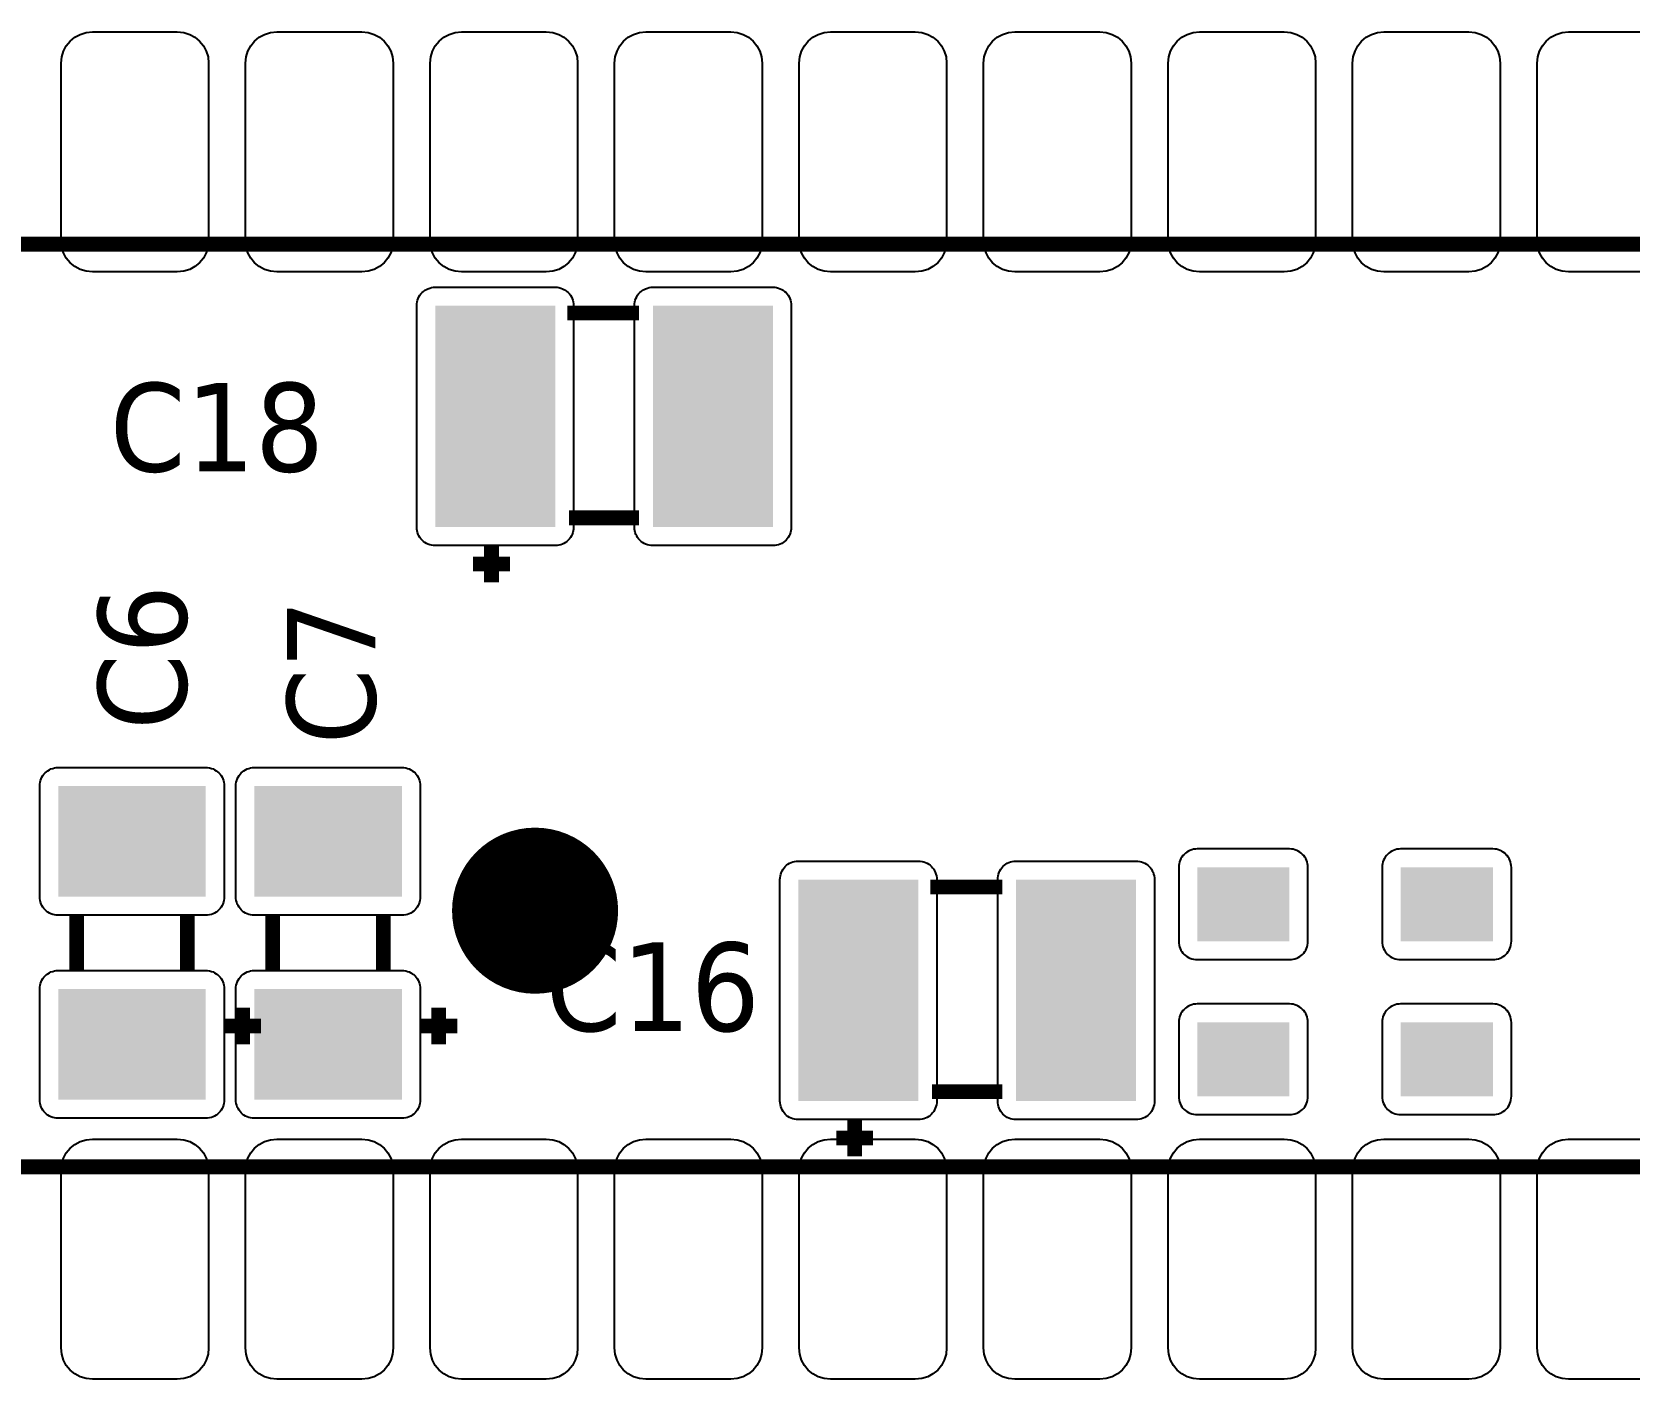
# Model space of a CAD drawing. Header units: millimetres. Extents: x 123.5 to 144.3, y 105.4 to 121.6.
# Drawn here: x 127.799 to 129.357, y 113.78 to 115.094 of the extents above; entities that cross this region are included whole.
import ezdxf

# ---------------------------------------------------------------- set-up
doc = ezdxf.new("R2010")
doc.units = ezdxf.units.MM
doc.layers.add('DESC', color=250, linetype='Continuous')
doc.styles.get("Standard").update_dxf_attribs({"font": 'tahoma.ttf'})

# ---------------------------------------------------------------- blocks, each defined once
blk = doc.blocks.new('RPAD')
blk.add_trace([(-0.5, -0.5), (-0.5, 0.5), (0.5, -0.5), (0.5, 0.5)])
blk = doc.blocks.new('EPAD')
at = {"const_width": 0.5}
blk.add_lwpolyline([(-0.25, 0, 1), (0.25, 0, 1)], format="xyb", close=True, dxfattribs=at)
blk = doc.blocks.new('DIELEC-AUT006')
for points in [[(147.8097, 114.2917), (147.7407, 114.2917), (147.7355, 114.2922), (147.7307, 114.2936), (147.7264, 114.296), (147.7226, 114.299), (147.7195, 114.3028), (147.7172, 114.3071), (147.7158, 114.312), (147.7152, 114.3172), (147.7152, 114.4612), (147.7158, 114.4664), (147.7172, 114.4712), (147.7195, 114.4755), (147.7226, 114.4793), (147.7264, 114.4824), (147.7307, 114.4847), (147.7355, 114.4862), (147.7407, 114.4867), (147.8097, 114.4867), (147.815, 114.4862), (147.8198, 114.4847), (147.8241, 114.4824), (147.8279, 114.4793), (147.831, 114.4755), (147.8333, 114.4712), (147.8347, 114.4664), (147.8352, 114.4612), (147.8352, 114.3172), (147.8347, 114.312), (147.8333, 114.3071), (147.831, 114.3028), (147.8279, 114.299), (147.8241, 114.296), (147.8198, 114.2936), (147.815, 114.2922), (147.8097, 114.2917)], [(147.9597, 114.2917), (147.8907, 114.2917), (147.8855, 114.2922), (147.8807, 114.2936), (147.8764, 114.296), (147.8726, 114.299), (147.8695, 114.3028), (147.8672, 114.3071), (147.8658, 114.312), (147.8652, 114.3172), (147.8652, 114.4612), (147.8658, 114.4664), (147.8672, 114.4712), (147.8695, 114.4755), (147.8726, 114.4793), (147.8764, 114.4824), (147.8807, 114.4847), (147.8855, 114.4862), (147.8907, 114.4867), (147.9597, 114.4867), (147.965, 114.4862), (147.9698, 114.4847), (147.9741, 114.4824), (147.9779, 114.4793), (147.981, 114.4755), (147.9833, 114.4712), (147.9847, 114.4664), (147.9852, 114.4612), (147.9852, 114.3172), (147.9847, 114.312), (147.9833, 114.3071), (147.981, 114.3028), (147.9779, 114.299), (147.9741, 114.296), (147.9698, 114.2936), (147.965, 114.2922), (147.9597, 114.2917)], [(148.1097, 114.2917), (148.0407, 114.2917), (148.0355, 114.2922), (148.0307, 114.2936), (148.0264, 114.296), (148.0226, 114.299), (148.0195, 114.3028), (148.0172, 114.3071), (148.0158, 114.312), (148.0152, 114.3172), (148.0152, 114.4612), (148.0158, 114.4664), (148.0172, 114.4712), (148.0195, 114.4755), (148.0226, 114.4793), (148.0264, 114.4824), (148.0307, 114.4847), (148.0355, 114.4862), (148.0407, 114.4867), (148.1097, 114.4867), (148.115, 114.4862), (148.1198, 114.4847), (148.1241, 114.4824), (148.1279, 114.4793), (148.131, 114.4755), (148.1333, 114.4712), (148.1347, 114.4664), (148.1352, 114.4612), (148.1352, 114.3172), (148.1347, 114.312), (148.1333, 114.3071), (148.131, 114.3028), (148.1279, 114.299), (148.1241, 114.296), (148.1198, 114.2936), (148.115, 114.2922), (148.1097, 114.2917)], [(148.2597, 114.2917), (148.1907, 114.2917), (148.1855, 114.2922), (148.1807, 114.2936), (148.1764, 114.296), (148.1726, 114.299), (148.1695, 114.3028), (148.1672, 114.3071), (148.1658, 114.312), (148.1652, 114.3172), (148.1652, 114.4612), (148.1658, 114.4664), (148.1672, 114.4712), (148.1695, 114.4755), (148.1726, 114.4793), (148.1764, 114.4824), (148.1807, 114.4847), (148.1855, 114.4862), (148.1907, 114.4867), (148.2597, 114.4867), (148.265, 114.4862), (148.2698, 114.4847), (148.2741, 114.4824), (148.2779, 114.4793), (148.281, 114.4755), (148.2833, 114.4712), (148.2847, 114.4664), (148.2852, 114.4612), (148.2852, 114.3172), (148.2847, 114.312), (148.2833, 114.3071), (148.281, 114.3028), (148.2779, 114.299), (148.2741, 114.296), (148.2698, 114.2936), (148.265, 114.2922), (148.2597, 114.2917)], [(148.4097, 114.2917), (148.3407, 114.2917), (148.3355, 114.2922), (148.3307, 114.2936), (148.3264, 114.296), (148.3226, 114.299), (148.3195, 114.3028), (148.3172, 114.3071), (148.3158, 114.312), (148.3152, 114.3172), (148.3152, 114.4612), (148.3158, 114.4664), (148.3172, 114.4712), (148.3195, 114.4755), (148.3226, 114.4793), (148.3264, 114.4824), (148.3307, 114.4847), (148.3355, 114.4862), (148.3407, 114.4867), (148.4097, 114.4867), (148.415, 114.4862), (148.4198, 114.4847), (148.4241, 114.4824), (148.4279, 114.4793), (148.431, 114.4755), (148.4333, 114.4712), (148.4347, 114.4664), (148.4352, 114.4612), (148.4352, 114.3172), (148.4347, 114.312), (148.4333, 114.3071), (148.431, 114.3028), (148.4279, 114.299), (148.4241, 114.296), (148.4198, 114.2936), (148.415, 114.2922), (148.4097, 114.2917)], [(148.5597, 114.2917), (148.4907, 114.2917), (148.4855, 114.2922), (148.4807, 114.2936), (148.4764, 114.296), (148.4726, 114.299), (148.4695, 114.3028), (148.4672, 114.3071), (148.4658, 114.312), (148.4652, 114.3172), (148.4652, 114.4612), (148.4658, 114.4664), (148.4672, 114.4712), (148.4695, 114.4755), (148.4726, 114.4793), (148.4764, 114.4824), (148.4807, 114.4847), (148.4855, 114.4862), (148.4907, 114.4867), (148.5597, 114.4867), (148.565, 114.4862), (148.5698, 114.4847), (148.5741, 114.4824), (148.5779, 114.4793), (148.581, 114.4755), (148.5833, 114.4712), (148.5847, 114.4664), (148.5852, 114.4612), (148.5852, 114.3172), (148.5847, 114.312), (148.5833, 114.3071), (148.581, 114.3028), (148.5779, 114.299), (148.5741, 114.296), (148.5698, 114.2936), (148.565, 114.2922), (148.5597, 114.2917)], [(148.7097, 114.2917), (148.6407, 114.2917), (148.6355, 114.2922), (148.6307, 114.2936), (148.6264, 114.296), (148.6226, 114.299), (148.6195, 114.3028), (148.6172, 114.3071), (148.6158, 114.312), (148.6152, 114.3172), (148.6152, 114.4612), (148.6158, 114.4664), (148.6172, 114.4712), (148.6195, 114.4755), (148.6226, 114.4793), (148.6264, 114.4824), (148.6307, 114.4847), (148.6355, 114.4862), (148.6407, 114.4867), (148.7097, 114.4867), (148.715, 114.4862), (148.7198, 114.4847), (148.7241, 114.4824), (148.7279, 114.4793), (148.731, 114.4755), (148.7333, 114.4712), (148.7347, 114.4664), (148.7352, 114.4612), (148.7352, 114.3172), (148.7347, 114.312), (148.7333, 114.3071), (148.731, 114.3028), (148.7279, 114.299), (148.7241, 114.296), (148.7198, 114.2936), (148.715, 114.2922), (148.7097, 114.2917)], [(148.8597, 114.2917), (148.7907, 114.2917), (148.7855, 114.2922), (148.7807, 114.2936), (148.7764, 114.296), (148.7726, 114.299), (148.7695, 114.3028), (148.7672, 114.3071), (148.7658, 114.312), (148.7652, 114.3172), (148.7652, 114.4612), (148.7658, 114.4664), (148.7672, 114.4712), (148.7695, 114.4755), (148.7726, 114.4793), (148.7764, 114.4824), (148.7807, 114.4847), (148.7855, 114.4862), (148.7907, 114.4867), (148.8597, 114.4867), (148.865, 114.4862), (148.8698, 114.4847), (148.8741, 114.4824), (148.8779, 114.4793), (148.881, 114.4755), (148.8833, 114.4712), (148.8847, 114.4664), (148.8852, 114.4612), (148.8852, 114.3172), (148.8847, 114.312), (148.8833, 114.3071), (148.881, 114.3028), (148.8779, 114.299), (148.8741, 114.296), (148.8698, 114.2936), (148.865, 114.2922), (148.8597, 114.2917)], [(148.1169, 114.0692), (148.0194, 114.0692), (148.0179, 114.0693), (148.0163, 114.0695), (148.0149, 114.0699), (148.0135, 114.0704), (148.0122, 114.071), (148.011, 114.0717), (148.0098, 114.0726), (148.0087, 114.0735), (148.0078, 114.0746), (148.0069, 114.0758), (148.0062, 114.077), (148.0056, 114.0783), (148.0051, 114.0797), (148.0047, 114.0811), (148.0045, 114.0826), (148.0044, 114.0842), (148.0044, 114.2642), (148.0045, 114.2658), (148.0047, 114.2673), (148.0051, 114.2687), (148.0056, 114.2701), (148.0062, 114.2714), (148.0069, 114.2727), (148.0078, 114.2738), (148.0087, 114.2749), (148.0098, 114.2758), (148.011, 114.2767), (148.0122, 114.2774), (148.0135, 114.278), (148.0149, 114.2785), (148.0163, 114.2789), (148.0179, 114.2791), (148.0194, 114.2792), (148.1169, 114.2792), (148.1185, 114.2791), (148.12, 114.2789), (148.1214, 114.2785), (148.1228, 114.278), (148.1241, 114.2774), (148.1254, 114.2767), (148.1265, 114.2758), (148.1276, 114.2749), (148.1285, 114.2738), (148.1294, 114.2727), (148.1301, 114.2714), (148.1308, 114.2701), (148.1312, 114.2687), (148.1316, 114.2673), (148.1318, 114.2658), (148.1319, 114.2642), (148.1319, 114.0842), (148.1318, 114.0826), (148.1316, 114.0811), (148.1312, 114.0797), (148.1308, 114.0783), (148.1301, 114.077), (148.1294, 114.0758), (148.1285, 114.0746), (148.1276, 114.0735), (148.1265, 114.0726), (148.1254, 114.0717), (148.1241, 114.071), (148.1228, 114.0704), (148.1214, 114.0699), (148.12, 114.0695), (148.1185, 114.0693), (148.1169, 114.0692)], [(148.2939, 114.0692), (148.1964, 114.0692), (148.1949, 114.0693), (148.1933, 114.0695), (148.1919, 114.0699), (148.1905, 114.0704), (148.1892, 114.071), (148.188, 114.0717), (148.1868, 114.0726), (148.1857, 114.0735), (148.1848, 114.0746), (148.1839, 114.0758), (148.1832, 114.077), (148.1826, 114.0783), (148.1821, 114.0797), (148.1817, 114.0811), (148.1815, 114.0826), (148.1814, 114.0842), (148.1814, 114.2642), (148.1815, 114.2658), (148.1817, 114.2673), (148.1821, 114.2687), (148.1826, 114.2701), (148.1832, 114.2714), (148.1839, 114.2727), (148.1848, 114.2738), (148.1857, 114.2749), (148.1868, 114.2758), (148.188, 114.2767), (148.1892, 114.2774), (148.1905, 114.278), (148.1919, 114.2785), (148.1933, 114.2789), (148.1949, 114.2791), (148.1964, 114.2792), (148.2939, 114.2792), (148.2955, 114.2791), (148.297, 114.2789), (148.2984, 114.2785), (148.2998, 114.278), (148.3011, 114.2774), (148.3024, 114.2767), (148.3035, 114.2758), (148.3046, 114.2749), (148.3055, 114.2738), (148.3064, 114.2727), (148.3071, 114.2714), (148.3078, 114.2701), (148.3082, 114.2687), (148.3086, 114.2673), (148.3088, 114.2658), (148.3089, 114.2642), (148.3089, 114.0842), (148.3088, 114.0826), (148.3086, 114.0811), (148.3082, 114.0797), (148.3078, 114.0783), (148.3071, 114.077), (148.3064, 114.0758), (148.3055, 114.0746), (148.3046, 114.0735), (148.3035, 114.0726), (148.3024, 114.0717), (148.3011, 114.071), (148.2998, 114.0704), (148.2984, 114.0699), (148.297, 114.0695), (148.2955, 114.0693), (148.2939, 114.0692)], [(147.8479, 113.8737), (147.8479, 113.7837), (147.8478, 113.7822), (147.8476, 113.7807), (147.8472, 113.7792), (147.8467, 113.7778), (147.8461, 113.7765), (147.8454, 113.7753), (147.8445, 113.7741), (147.8435, 113.7731), (147.8425, 113.7721), (147.8413, 113.7713), (147.8401, 113.7705), (147.8388, 113.7699), (147.8374, 113.7694), (147.836, 113.769), (147.8344, 113.7688), (147.8329, 113.7687), (147.7129, 113.7687), (147.7113, 113.7688), (147.7098, 113.769), (147.7084, 113.7694), (147.707, 113.7699), (147.7057, 113.7705), (147.7044, 113.7713), (147.7033, 113.7721), (147.7022, 113.7731), (147.7013, 113.7741), (147.7004, 113.7753), (147.6997, 113.7765), (147.699, 113.7778), (147.6985, 113.7792), (147.6982, 113.7807), (147.698, 113.7822), (147.6979, 113.7837), (147.6979, 113.8737), (147.698, 113.8753), (147.6982, 113.8768), (147.6985, 113.8782), (147.699, 113.8796), (147.6997, 113.881), (147.7004, 113.8822), (147.7013, 113.8833), (147.7022, 113.8844), (147.7033, 113.8854), (147.7044, 113.8862), (147.7057, 113.887), (147.707, 113.8876), (147.7084, 113.8881), (147.7098, 113.8884), (147.7113, 113.8887), (147.7129, 113.8887), (147.8329, 113.8887), (147.8344, 113.8887), (147.836, 113.8884), (147.8374, 113.8881), (147.8388, 113.8876), (147.8401, 113.887), (147.8413, 113.8862), (147.8425, 113.8854), (147.8435, 113.8844), (147.8445, 113.8833), (147.8454, 113.8822), (147.8461, 113.881), (147.8467, 113.8796), (147.8472, 113.8782), (147.8476, 113.8768), (147.8478, 113.8753), (147.8479, 113.8737)], [(148.0073, 113.8737), (148.0073, 113.7837), (148.0073, 113.7822), (148.007, 113.7807), (148.0067, 113.7792), (148.0062, 113.7778), (148.0056, 113.7765), (148.0048, 113.7753), (148.004, 113.7741), (148.003, 113.7731), (148.0019, 113.7721), (148.0008, 113.7713), (147.9996, 113.7705), (147.9982, 113.7699), (147.9969, 113.7694), (147.9954, 113.769), (147.9939, 113.7688), (147.9923, 113.7687), (147.8723, 113.7687), (147.8708, 113.7688), (147.8693, 113.769), (147.8678, 113.7694), (147.8664, 113.7699), (147.8651, 113.7705), (147.8639, 113.7713), (147.8627, 113.7721), (147.8617, 113.7731), (147.8607, 113.7741), (147.8599, 113.7753), (147.8591, 113.7765), (147.8585, 113.7778), (147.858, 113.7792), (147.8576, 113.7807), (147.8574, 113.7822), (147.8573, 113.7837), (147.8573, 113.8737), (147.8574, 113.8753), (147.8576, 113.8768), (147.858, 113.8782), (147.8585, 113.8796), (147.8591, 113.881), (147.8599, 113.8822), (147.8607, 113.8833), (147.8617, 113.8844), (147.8627, 113.8854), (147.8639, 113.8862), (147.8651, 113.887), (147.8664, 113.8876), (147.8678, 113.8881), (147.8693, 113.8884), (147.8708, 113.8887), (147.8723, 113.8887), (147.9923, 113.8887), (147.9939, 113.8887), (147.9954, 113.8884), (147.9969, 113.8881), (147.9982, 113.8876), (147.9996, 113.887), (148.0008, 113.8862), (148.0019, 113.8854), (148.003, 113.8844), (148.004, 113.8833), (148.0048, 113.8822), (148.0056, 113.881), (148.0062, 113.8796), (148.0067, 113.8782), (148.007, 113.8768), (148.0073, 113.8753), (148.0073, 113.8737)], [(148.7289, 113.7476), (148.7289, 113.8076), (148.7289, 113.8091), (148.7286, 113.8106), (148.7283, 113.8121), (148.7278, 113.8135), (148.7272, 113.8148), (148.7264, 113.816), (148.7256, 113.8172), (148.7246, 113.8182), (148.7235, 113.8192), (148.7224, 113.82), (148.7211, 113.8208), (148.7198, 113.8214), (148.7184, 113.8219), (148.717, 113.8223), (148.7155, 113.8225), (148.7139, 113.8226), (148.6389, 113.8226), (148.6374, 113.8225), (148.6359, 113.8223), (148.6344, 113.8219), (148.633, 113.8214), (148.6317, 113.8208), (148.6305, 113.82), (148.6293, 113.8192), (148.6283, 113.8182), (148.6273, 113.8172), (148.6265, 113.816), (148.6257, 113.8148), (148.6251, 113.8135), (148.6246, 113.8121), (148.6242, 113.8106), (148.624, 113.8091), (148.6239, 113.8076), (148.6239, 113.7476), (148.624, 113.746), (148.6242, 113.7445), (148.6246, 113.743), (148.6251, 113.7417), (148.6257, 113.7403), (148.6265, 113.7391), (148.6273, 113.738), (148.6283, 113.7369), (148.6293, 113.7359), (148.6305, 113.7351), (148.6317, 113.7343), (148.633, 113.7337), (148.6344, 113.7332), (148.6359, 113.7329), (148.6374, 113.7326), (148.6389, 113.7326), (148.7139, 113.7326), (148.7155, 113.7326), (148.717, 113.7329), (148.7184, 113.7332), (148.7198, 113.7337), (148.7211, 113.7343), (148.7224, 113.7351), (148.7235, 113.7359), (148.7246, 113.7369), (148.7256, 113.738), (148.7264, 113.7391), (148.7272, 113.7403), (148.7278, 113.7417), (148.7283, 113.743), (148.7286, 113.7445), (148.7289, 113.746), (148.7289, 113.7476)], [(148.8943, 113.7476), (148.8943, 113.8076), (148.8942, 113.8091), (148.894, 113.8106), (148.8936, 113.8121), (148.8931, 113.8135), (148.8925, 113.8148), (148.8918, 113.816), (148.8909, 113.8172), (148.8899, 113.8182), (148.8889, 113.8192), (148.8877, 113.82), (148.8865, 113.8208), (148.8852, 113.8214), (148.8838, 113.8219), (148.8823, 113.8223), (148.8808, 113.8225), (148.8793, 113.8226), (148.8043, 113.8226), (148.8027, 113.8225), (148.8012, 113.8223), (148.7998, 113.8219), (148.7984, 113.8214), (148.7971, 113.8208), (148.7958, 113.82), (148.7947, 113.8192), (148.7936, 113.8182), (148.7927, 113.8172), (148.7918, 113.816), (148.7911, 113.8148), (148.7904, 113.8135), (148.7899, 113.8121), (148.7896, 113.8106), (148.7894, 113.8091), (148.7893, 113.8076), (148.7893, 113.7476), (148.7894, 113.746), (148.7896, 113.7445), (148.7899, 113.743), (148.7904, 113.7417), (148.7911, 113.7403), (148.7918, 113.7391), (148.7927, 113.738), (148.7936, 113.7369), (148.7947, 113.7359), (148.7958, 113.7351), (148.7971, 113.7343), (148.7984, 113.7337), (148.7998, 113.7332), (148.8012, 113.7329), (148.8027, 113.7326), (148.8043, 113.7326), (148.8793, 113.7326), (148.8808, 113.7326), (148.8823, 113.7329), (148.8838, 113.7332), (148.8852, 113.7337), (148.8865, 113.7343), (148.8877, 113.7351), (148.8889, 113.7359), (148.8899, 113.7369), (148.8909, 113.738), (148.8918, 113.7391), (148.8925, 113.7403), (148.8931, 113.7417), (148.8936, 113.743), (148.894, 113.7445), (148.8942, 113.746), (148.8943, 113.7476)], [(148.4122, 113.6027), (148.3147, 113.6027), (148.3131, 113.6027), (148.3116, 113.603), (148.3102, 113.6033), (148.3088, 113.6038), (148.3075, 113.6044), (148.3062, 113.6052), (148.3051, 113.606), (148.304, 113.607), (148.3031, 113.6081), (148.3022, 113.6092), (148.3015, 113.6105), (148.3008, 113.6118), (148.3003, 113.6132), (148.3, 113.6146), (148.2998, 113.6161), (148.2997, 113.6177), (148.2997, 113.7977), (148.2998, 113.7992), (148.3, 113.8007), (148.3003, 113.8022), (148.3008, 113.8036), (148.3015, 113.8049), (148.3022, 113.8061), (148.3031, 113.8073), (148.304, 113.8083), (148.3051, 113.8093), (148.3062, 113.8101), (148.3075, 113.8109), (148.3088, 113.8115), (148.3102, 113.812), (148.3116, 113.8124), (148.3131, 113.8126), (148.3147, 113.8127), (148.4122, 113.8127), (148.4137, 113.8126), (148.4153, 113.8124), (148.4167, 113.812), (148.4181, 113.8115), (148.4194, 113.8109), (148.4206, 113.8101), (148.4218, 113.8093), (148.4229, 113.8083), (148.4238, 113.8073), (148.4247, 113.8061), (148.4254, 113.8049), (148.426, 113.8036), (148.4265, 113.8022), (148.4269, 113.8007), (148.4271, 113.7992), (148.4272, 113.7977), (148.4272, 113.6177), (148.4271, 113.6161), (148.4269, 113.6146), (148.4265, 113.6132), (148.426, 113.6118), (148.4254, 113.6105), (148.4247, 113.6092), (148.4238, 113.6081), (148.4229, 113.607), (148.4218, 113.606), (148.4206, 113.6052), (148.4194, 113.6044), (148.4181, 113.6038), (148.4167, 113.6033), (148.4153, 113.603), (148.4137, 113.6027), (148.4122, 113.6027)], [(148.5892, 113.6027), (148.4917, 113.6027), (148.4901, 113.6027), (148.4886, 113.603), (148.4872, 113.6033), (148.4858, 113.6038), (148.4845, 113.6044), (148.4832, 113.6052), (148.4821, 113.606), (148.481, 113.607), (148.4801, 113.6081), (148.4792, 113.6092), (148.4785, 113.6105), (148.4778, 113.6118), (148.4773, 113.6132), (148.477, 113.6146), (148.4768, 113.6161), (148.4767, 113.6177), (148.4767, 113.7977), (148.4768, 113.7992), (148.477, 113.8007), (148.4773, 113.8022), (148.4778, 113.8036), (148.4785, 113.8049), (148.4792, 113.8061), (148.4801, 113.8073), (148.481, 113.8083), (148.4821, 113.8093), (148.4832, 113.8101), (148.4845, 113.8109), (148.4858, 113.8115), (148.4872, 113.812), (148.4886, 113.8124), (148.4901, 113.8126), (148.4917, 113.8127), (148.5892, 113.8127), (148.5907, 113.8126), (148.5923, 113.8124), (148.5937, 113.812), (148.5951, 113.8115), (148.5964, 113.8109), (148.5976, 113.8101), (148.5988, 113.8093), (148.5999, 113.8083), (148.6008, 113.8073), (148.6017, 113.8061), (148.6024, 113.8049), (148.603, 113.8036), (148.6035, 113.8022), (148.6039, 113.8007), (148.6041, 113.7992), (148.6042, 113.7977), (148.6042, 113.6177), (148.6041, 113.6161), (148.6039, 113.6146), (148.6035, 113.6132), (148.603, 113.6118), (148.6024, 113.6105), (148.6017, 113.6092), (148.6008, 113.6081), (148.5999, 113.607), (148.5988, 113.606), (148.5976, 113.6052), (148.5964, 113.6044), (148.5951, 113.6038), (148.5937, 113.6033), (148.5923, 113.603), (148.5907, 113.6027), (148.5892, 113.6027)], [(147.8479, 113.7087), (147.8479, 113.6187), (147.8478, 113.6172), (147.8476, 113.6157), (147.8472, 113.6142), (147.8467, 113.6128), (147.8461, 113.6115), (147.8454, 113.6103), (147.8445, 113.6091), (147.8435, 113.6081), (147.8425, 113.6071), (147.8413, 113.6063), (147.8401, 113.6055), (147.8388, 113.6049), (147.8374, 113.6044), (147.836, 113.604), (147.8344, 113.6038), (147.8329, 113.6037), (147.7129, 113.6037), (147.7113, 113.6038), (147.7098, 113.604), (147.7084, 113.6044), (147.707, 113.6049), (147.7057, 113.6055), (147.7044, 113.6063), (147.7033, 113.6071), (147.7022, 113.6081), (147.7013, 113.6091), (147.7004, 113.6103), (147.6997, 113.6115), (147.699, 113.6128), (147.6985, 113.6142), (147.6982, 113.6157), (147.698, 113.6172), (147.6979, 113.6187), (147.6979, 113.7087), (147.698, 113.7103), (147.6982, 113.7118), (147.6985, 113.7132), (147.699, 113.7146), (147.6997, 113.716), (147.7004, 113.7172), (147.7013, 113.7183), (147.7022, 113.7194), (147.7033, 113.7204), (147.7044, 113.7212), (147.7057, 113.722), (147.707, 113.7226), (147.7084, 113.7231), (147.7098, 113.7234), (147.7113, 113.7237), (147.7129, 113.7237), (147.8329, 113.7237), (147.8344, 113.7237), (147.836, 113.7234), (147.8374, 113.7231), (147.8388, 113.7226), (147.8401, 113.722), (147.8413, 113.7212), (147.8425, 113.7204), (147.8435, 113.7194), (147.8445, 113.7183), (147.8454, 113.7172), (147.8461, 113.716), (147.8467, 113.7146), (147.8472, 113.7132), (147.8476, 113.7118), (147.8478, 113.7103), (147.8479, 113.7087)], [(148.0073, 113.7087), (148.0073, 113.6187), (148.0073, 113.6172), (148.007, 113.6157), (148.0067, 113.6142), (148.0062, 113.6128), (148.0056, 113.6115), (148.0048, 113.6103), (148.004, 113.6091), (148.003, 113.6081), (148.0019, 113.6071), (148.0008, 113.6063), (147.9996, 113.6055), (147.9982, 113.6049), (147.9969, 113.6044), (147.9954, 113.604), (147.9939, 113.6038), (147.9923, 113.6037), (147.8723, 113.6037), (147.8708, 113.6038), (147.8693, 113.604), (147.8678, 113.6044), (147.8664, 113.6049), (147.8651, 113.6055), (147.8639, 113.6063), (147.8627, 113.6071), (147.8617, 113.6081), (147.8607, 113.6091), (147.8599, 113.6103), (147.8591, 113.6115), (147.8585, 113.6128), (147.858, 113.6142), (147.8576, 113.6157), (147.8574, 113.6172), (147.8573, 113.6187), (147.8573, 113.7087), (147.8574, 113.7103), (147.8576, 113.7118), (147.858, 113.7132), (147.8585, 113.7146), (147.8591, 113.716), (147.8599, 113.7172), (147.8607, 113.7183), (147.8617, 113.7194), (147.8627, 113.7204), (147.8639, 113.7212), (147.8651, 113.722), (147.8664, 113.7226), (147.8678, 113.7231), (147.8693, 113.7234), (147.8708, 113.7237), (147.8723, 113.7237), (147.9923, 113.7237), (147.9939, 113.7237), (147.9954, 113.7234), (147.9969, 113.7231), (147.9982, 113.7226), (147.9996, 113.722), (148.0008, 113.7212), (148.0019, 113.7204), (148.003, 113.7194), (148.004, 113.7183), (148.0048, 113.7172), (148.0056, 113.716), (148.0062, 113.7146), (148.0067, 113.7132), (148.007, 113.7118), (148.0073, 113.7103), (148.0073, 113.7087)], [(148.7289, 113.6216), (148.7289, 113.6816), (148.7289, 113.6831), (148.7286, 113.6846), (148.7283, 113.6861), (148.7278, 113.6875), (148.7272, 113.6888), (148.7264, 113.69), (148.7256, 113.6912), (148.7246, 113.6922), (148.7235, 113.6932), (148.7224, 113.694), (148.7211, 113.6948), (148.7198, 113.6954), (148.7184, 113.6959), (148.717, 113.6963), (148.7155, 113.6965), (148.7139, 113.6966), (148.6389, 113.6966), (148.6374, 113.6965), (148.6359, 113.6963), (148.6344, 113.6959), (148.633, 113.6954), (148.6317, 113.6948), (148.6305, 113.694), (148.6293, 113.6932), (148.6283, 113.6922), (148.6273, 113.6912), (148.6265, 113.69), (148.6257, 113.6888), (148.6251, 113.6875), (148.6246, 113.6861), (148.6242, 113.6846), (148.624, 113.6831), (148.6239, 113.6816), (148.6239, 113.6216), (148.624, 113.62), (148.6242, 113.6185), (148.6246, 113.617), (148.6251, 113.6157), (148.6257, 113.6143), (148.6265, 113.6131), (148.6273, 113.612), (148.6283, 113.6109), (148.6293, 113.6099), (148.6305, 113.6091), (148.6317, 113.6083), (148.633, 113.6077), (148.6344, 113.6072), (148.6359, 113.6069), (148.6374, 113.6066), (148.6389, 113.6066), (148.7139, 113.6066), (148.7155, 113.6066), (148.717, 113.6069), (148.7184, 113.6072), (148.7198, 113.6077), (148.7211, 113.6083), (148.7224, 113.6091), (148.7235, 113.6099), (148.7246, 113.6109), (148.7256, 113.612), (148.7264, 113.6131), (148.7272, 113.6143), (148.7278, 113.6157), (148.7283, 113.617), (148.7286, 113.6185), (148.7289, 113.62), (148.7289, 113.6216)], [(148.8943, 113.6216), (148.8943, 113.6816), (148.8942, 113.6831), (148.894, 113.6846), (148.8936, 113.6861), (148.8931, 113.6875), (148.8925, 113.6888), (148.8918, 113.69), (148.8909, 113.6912), (148.8899, 113.6922), (148.8889, 113.6932), (148.8877, 113.694), (148.8865, 113.6948), (148.8852, 113.6954), (148.8838, 113.6959), (148.8823, 113.6963), (148.8808, 113.6965), (148.8793, 113.6966), (148.8043, 113.6966), (148.8027, 113.6965), (148.8012, 113.6963), (148.7998, 113.6959), (148.7984, 113.6954), (148.7971, 113.6948), (148.7958, 113.694), (148.7947, 113.6932), (148.7936, 113.6922), (148.7927, 113.6912), (148.7918, 113.69), (148.7911, 113.6888), (148.7904, 113.6875), (148.7899, 113.6861), (148.7896, 113.6846), (148.7894, 113.6831), (148.7893, 113.6816), (148.7893, 113.6216), (148.7894, 113.62), (148.7896, 113.6185), (148.7899, 113.617), (148.7904, 113.6157), (148.7911, 113.6143), (148.7918, 113.6131), (148.7927, 113.612), (148.7936, 113.6109), (148.7947, 113.6099), (148.7958, 113.6091), (148.7971, 113.6083), (148.7984, 113.6077), (148.7998, 113.6072), (148.8012, 113.6069), (148.8027, 113.6066), (148.8043, 113.6066), (148.8793, 113.6066), (148.8808, 113.6066), (148.8823, 113.6069), (148.8838, 113.6072), (148.8852, 113.6077), (148.8865, 113.6083), (148.8877, 113.6091), (148.8889, 113.6099), (148.8899, 113.6109), (148.8909, 113.612), (148.8918, 113.6131), (148.8925, 113.6143), (148.8931, 113.6157), (148.8936, 113.617), (148.894, 113.6185), (148.8942, 113.62), (148.8943, 113.6216)], [(147.7407, 113.5867), (147.8097, 113.5867), (147.815, 113.5862), (147.8198, 113.5847), (147.8241, 113.5824), (147.8279, 113.5793), (147.831, 113.5755), (147.8333, 113.5712), (147.8347, 113.5664), (147.8352, 113.5612), (147.8352, 113.4172), (147.8347, 113.412), (147.8333, 113.4071), (147.831, 113.4028), (147.8279, 113.399), (147.8241, 113.396), (147.8198, 113.3936), (147.815, 113.3922), (147.8097, 113.3917), (147.7407, 113.3917), (147.7355, 113.3922), (147.7307, 113.3936), (147.7264, 113.396), (147.7226, 113.399), (147.7195, 113.4028), (147.7172, 113.4071), (147.7158, 113.412), (147.7152, 113.4172), (147.7152, 113.5612), (147.7158, 113.5664), (147.7172, 113.5712), (147.7195, 113.5755), (147.7226, 113.5793), (147.7264, 113.5824), (147.7307, 113.5847), (147.7355, 113.5862), (147.7407, 113.5867)], [(147.8907, 113.5867), (147.9597, 113.5867), (147.965, 113.5862), (147.9698, 113.5847), (147.9741, 113.5824), (147.9779, 113.5793), (147.981, 113.5755), (147.9833, 113.5712), (147.9847, 113.5664), (147.9852, 113.5612), (147.9852, 113.4172), (147.9847, 113.412), (147.9833, 113.4071), (147.981, 113.4028), (147.9779, 113.399), (147.9741, 113.396), (147.9698, 113.3936), (147.965, 113.3922), (147.9597, 113.3917), (147.8907, 113.3917), (147.8855, 113.3922), (147.8807, 113.3936), (147.8764, 113.396), (147.8726, 113.399), (147.8695, 113.4028), (147.8672, 113.4071), (147.8658, 113.412), (147.8652, 113.4172), (147.8652, 113.5612), (147.8658, 113.5664), (147.8672, 113.5712), (147.8695, 113.5755), (147.8726, 113.5793), (147.8764, 113.5824), (147.8807, 113.5847), (147.8855, 113.5862), (147.8907, 113.5867)], [(148.0407, 113.5867), (148.1097, 113.5867), (148.115, 113.5862), (148.1198, 113.5847), (148.1241, 113.5824), (148.1279, 113.5793), (148.131, 113.5755), (148.1333, 113.5712), (148.1347, 113.5664), (148.1352, 113.5612), (148.1352, 113.4172), (148.1347, 113.412), (148.1333, 113.4071), (148.131, 113.4028), (148.1279, 113.399), (148.1241, 113.396), (148.1198, 113.3936), (148.115, 113.3922), (148.1097, 113.3917), (148.0407, 113.3917), (148.0355, 113.3922), (148.0307, 113.3936), (148.0264, 113.396), (148.0226, 113.399), (148.0195, 113.4028), (148.0172, 113.4071), (148.0158, 113.412), (148.0152, 113.4172), (148.0152, 113.5612), (148.0158, 113.5664), (148.0172, 113.5712), (148.0195, 113.5755), (148.0226, 113.5793), (148.0264, 113.5824), (148.0307, 113.5847), (148.0355, 113.5862), (148.0407, 113.5867)], [(148.1907, 113.5867), (148.2597, 113.5867), (148.265, 113.5862), (148.2698, 113.5847), (148.2741, 113.5824), (148.2779, 113.5793), (148.281, 113.5755), (148.2833, 113.5712), (148.2847, 113.5664), (148.2852, 113.5612), (148.2852, 113.4172), (148.2847, 113.412), (148.2833, 113.4071), (148.281, 113.4028), (148.2779, 113.399), (148.2741, 113.396), (148.2698, 113.3936), (148.265, 113.3922), (148.2597, 113.3917), (148.1907, 113.3917), (148.1855, 113.3922), (148.1807, 113.3936), (148.1764, 113.396), (148.1726, 113.399), (148.1695, 113.4028), (148.1672, 113.4071), (148.1658, 113.412), (148.1652, 113.4172), (148.1652, 113.5612), (148.1658, 113.5664), (148.1672, 113.5712), (148.1695, 113.5755), (148.1726, 113.5793), (148.1764, 113.5824), (148.1807, 113.5847), (148.1855, 113.5862), (148.1907, 113.5867)], [(148.3407, 113.5867), (148.4097, 113.5867), (148.415, 113.5862), (148.4198, 113.5847), (148.4241, 113.5824), (148.4279, 113.5793), (148.431, 113.5755), (148.4333, 113.5712), (148.4347, 113.5664), (148.4352, 113.5612), (148.4352, 113.4172), (148.4347, 113.412), (148.4333, 113.4071), (148.431, 113.4028), (148.4279, 113.399), (148.4241, 113.396), (148.4198, 113.3936), (148.415, 113.3922), (148.4097, 113.3917), (148.3407, 113.3917), (148.3355, 113.3922), (148.3307, 113.3936), (148.3264, 113.396), (148.3226, 113.399), (148.3195, 113.4028), (148.3172, 113.4071), (148.3158, 113.412), (148.3152, 113.4172), (148.3152, 113.5612), (148.3158, 113.5664), (148.3172, 113.5712), (148.3195, 113.5755), (148.3226, 113.5793), (148.3264, 113.5824), (148.3307, 113.5847), (148.3355, 113.5862), (148.3407, 113.5867)], [(148.4907, 113.5867), (148.5597, 113.5867), (148.565, 113.5862), (148.5698, 113.5847), (148.5741, 113.5824), (148.5779, 113.5793), (148.581, 113.5755), (148.5833, 113.5712), (148.5847, 113.5664), (148.5852, 113.5612), (148.5852, 113.4172), (148.5847, 113.412), (148.5833, 113.4071), (148.581, 113.4028), (148.5779, 113.399), (148.5741, 113.396), (148.5698, 113.3936), (148.565, 113.3922), (148.5597, 113.3917), (148.4907, 113.3917), (148.4855, 113.3922), (148.4807, 113.3936), (148.4764, 113.396), (148.4726, 113.399), (148.4695, 113.4028), (148.4672, 113.4071), (148.4658, 113.412), (148.4652, 113.4172), (148.4652, 113.5612), (148.4658, 113.5664), (148.4672, 113.5712), (148.4695, 113.5755), (148.4726, 113.5793), (148.4764, 113.5824), (148.4807, 113.5847), (148.4855, 113.5862), (148.4907, 113.5867)], [(148.6407, 113.5867), (148.7097, 113.5867), (148.715, 113.5862), (148.7198, 113.5847), (148.7241, 113.5824), (148.7279, 113.5793), (148.731, 113.5755), (148.7333, 113.5712), (148.7347, 113.5664), (148.7352, 113.5612), (148.7352, 113.4172), (148.7347, 113.412), (148.7333, 113.4071), (148.731, 113.4028), (148.7279, 113.399), (148.7241, 113.396), (148.7198, 113.3936), (148.715, 113.3922), (148.7097, 113.3917), (148.6407, 113.3917), (148.6355, 113.3922), (148.6307, 113.3936), (148.6264, 113.396), (148.6226, 113.399), (148.6195, 113.4028), (148.6172, 113.4071), (148.6158, 113.412), (148.6152, 113.4172), (148.6152, 113.5612), (148.6158, 113.5664), (148.6172, 113.5712), (148.6195, 113.5755), (148.6226, 113.5793), (148.6264, 113.5824), (148.6307, 113.5847), (148.6355, 113.5862), (148.6407, 113.5867)], [(148.7907, 113.5867), (148.8597, 113.5867), (148.865, 113.5862), (148.8698, 113.5847), (148.8741, 113.5824), (148.8779, 113.5793), (148.881, 113.5755), (148.8833, 113.5712), (148.8847, 113.5664), (148.8852, 113.5612), (148.8852, 113.4172), (148.8847, 113.412), (148.8833, 113.4071), (148.881, 113.4028), (148.8779, 113.399), (148.8741, 113.396), (148.8698, 113.3936), (148.865, 113.3922), (148.8597, 113.3917), (148.7907, 113.3917), (148.7855, 113.3922), (148.7807, 113.3936), (148.7764, 113.396), (148.7726, 113.399), (148.7695, 113.4028), (148.7672, 113.4071), (148.7658, 113.412), (148.7652, 113.4172), (148.7652, 113.5612), (148.7658, 113.5664), (148.7672, 113.5712), (148.7695, 113.5755), (148.7726, 113.5793), (148.7764, 113.5824), (148.7807, 113.5847), (148.7855, 113.5862), (148.7907, 113.5867)]]:
    blk.add_lwpolyline(points, close=True)
for points in [[(149.0097, 114.2917), (148.9407, 114.2917), (148.9355, 114.2922), (148.9307, 114.2936), (148.9264, 114.296), (148.9226, 114.299), (148.9195, 114.3028), (148.9172, 114.3071), (148.9158, 114.312), (148.9152, 114.3172), (148.9152, 114.4612), (148.9158, 114.4664), (148.9172, 114.4712), (148.9195, 114.4755), (148.9226, 114.4793), (148.9264, 114.4824), (148.9307, 114.4847), (148.9355, 114.4862), (148.9407, 114.4867), (149.0097, 114.4867)], [(149.0097, 113.3917), (148.9407, 113.3917), (148.9355, 113.3922), (148.9307, 113.3936), (148.9264, 113.396), (148.9226, 113.399), (148.9195, 113.4028), (148.9172, 113.4071), (148.9158, 113.412), (148.9152, 113.4172), (148.9152, 113.5612), (148.9158, 113.5664), (148.9172, 113.5712), (148.9195, 113.5755), (148.9226, 113.5793), (148.9264, 113.5824), (148.9307, 113.5847), (148.9355, 113.5862), (148.9407, 113.5867), (148.9407, 113.5867), (149.0097, 113.5867)]]:
    blk.add_lwpolyline(points)
at = {"const_width": 0.012}
for points in [[(146.8002, 114.3142), (149.8002, 114.3142)], [(146.8002, 114.3142), (149.8002, 114.3142)], [(146.8002, 114.3142), (149.8002, 114.3142)], [(148.1852, 114.2582), (148.1267, 114.2582)], [(148.1852, 114.2582), (148.1267, 114.2582)], [(148.1852, 114.2582), (148.1267, 114.2582)], [(148.1852, 114.0917), (148.1282, 114.0917)], [(148.1852, 114.0917), (148.1282, 114.0917)], [(148.1852, 114.0917), (148.1282, 114.0917)], [(148.0652, 114.0692), (148.0652, 114.0392)], [(148.0652, 114.0692), (148.0652, 114.0392)], [(148.0652, 114.0692), (148.0652, 114.0392)], [(148.0802, 114.0542), (148.0502, 114.0542)], [(148.0802, 114.0542), (148.0502, 114.0542)], [(148.0802, 114.0542), (148.0502, 114.0542)], [(148.4804, 113.7917), (148.4219, 113.7917)], [(148.4804, 113.7917), (148.4219, 113.7917)], [(148.4804, 113.7917), (148.4219, 113.7917)], [(147.7279, 113.7687), (147.7279, 113.7237)], [(147.7279, 113.7687), (147.7279, 113.7237)], [(147.7279, 113.7687), (147.7279, 113.7237)], [(147.8179, 113.7687), (147.8179, 113.7237)], [(147.8179, 113.7687), (147.8179, 113.7237)], [(147.8179, 113.7687), (147.8179, 113.7237)], [(147.8873, 113.7687), (147.8873, 113.7237)], [(147.8873, 113.7687), (147.8873, 113.7237)], [(147.8873, 113.7687), (147.8873, 113.7237)], [(147.9773, 113.7687), (147.9773, 113.7237)], [(147.9773, 113.7687), (147.9773, 113.7237)], [(147.9773, 113.7687), (147.9773, 113.7237)], [(147.8629, 113.6937), (147.8629, 113.6637)], [(147.8629, 113.6937), (147.8629, 113.6637)], [(147.8629, 113.6937), (147.8629, 113.6637)], [(148.0223, 113.6937), (148.0223, 113.6637)], [(148.0223, 113.6937), (148.0223, 113.6637)], [(148.0223, 113.6937), (148.0223, 113.6637)], [(147.8779, 113.6787), (147.8479, 113.6787)], [(147.8779, 113.6787), (147.8479, 113.6787)], [(147.8779, 113.6787), (147.8479, 113.6787)], [(148.0373, 113.6787), (148.0073, 113.6787)], [(148.0373, 113.6787), (148.0073, 113.6787)], [(148.0373, 113.6787), (148.0073, 113.6787)], [(148.4804, 113.6252), (148.4234, 113.6252)], [(148.4804, 113.6252), (148.4234, 113.6252)], [(148.4804, 113.6252), (148.4234, 113.6252)], [(148.3604, 113.6027), (148.3604, 113.5727)], [(148.3604, 113.6027), (148.3604, 113.5727)], [(148.3604, 113.6027), (148.3604, 113.5727)], [(148.3754, 113.5877), (148.3454, 113.5877)], [(148.3754, 113.5877), (148.3454, 113.5877)], [(148.3754, 113.5877), (148.3454, 113.5877)], [(146.8002, 113.5642), (149.8002, 113.5642)], [(146.8002, 113.5642), (149.8002, 113.5642)], [(146.8002, 113.5642), (149.8002, 113.5642)]]:
    blk.add_lwpolyline(points, dxfattribs=at)
at = {"zscale": 1.5}
for p, xscale, yscale, rotation in [((148.0682, 114.1742), 0.0975, 0.18, 180), ((148.2452, 114.1742), 0.0975, 0.18, 180), ((147.7729, 113.8287), 0.09, 0.12, 270), ((147.9323, 113.8287), 0.09, 0.12, 270), ((148.3634, 113.7077), 0.0975, 0.18, 180), ((148.5404, 113.7077), 0.0975, 0.18, 180), ((148.6764, 113.7776), 0.06, 0.07500000000000001, 270), ((148.8418, 113.7776), 0.06, 0.07500000000000001, 270), ((147.7729, 113.6637), 0.09, 0.12, 270), ((147.9323, 113.6637), 0.09, 0.12, 270), ((148.6764, 113.6516), 0.06, 0.07500000000000001, 270), ((148.8418, 113.6516), 0.06, 0.07500000000000001, 270)]:
    blk.add_blockref('RPAD', p, dxfattribs=dict(at, xscale=xscale, yscale=yscale, rotation=rotation))
at = {"xscale": 0.135, "yscale": 0.135, "zscale": 1.5}
blk.add_blockref('EPAD', (148.1006, 113.7724), dxfattribs=at)
at = {"width": 1.041667}
for s, p in [('C18', (147.7548, 114.1294)), ('C18', (147.7548, 114.1294)), ('C18', (147.7548, 114.1294)), ('C16', (148.1091, 113.6746)), ('C16', (148.1091, 113.6746)), ('C16', (148.1091, 113.6746))]:
    blk.add_text(s, height=0.072, dxfattribs=at).set_placement(p)
for s, p in [('C6', (147.8172, 113.9193)), ('C6', (147.8172, 113.9193)), ('C6', (147.8172, 113.9193)), ('C7', (147.9708, 113.9075)), ('C7', (147.9708, 113.9075)), ('C7', (147.9708, 113.9075))]:
    blk.add_text(s, height=0.072, rotation=90, dxfattribs=at).set_placement(p)

msp = doc.modelspace()

# ---------------------------------------------------------------- block references
at = {"layer": 'DESC', "xscale": 1.2, "yscale": 1.2, "zscale": 1.2}
msp.add_blockref('DIELEC-AUT006', (-49.4312, -22.2901), dxfattribs=at)

doc.saveas('drawing.dxf')
